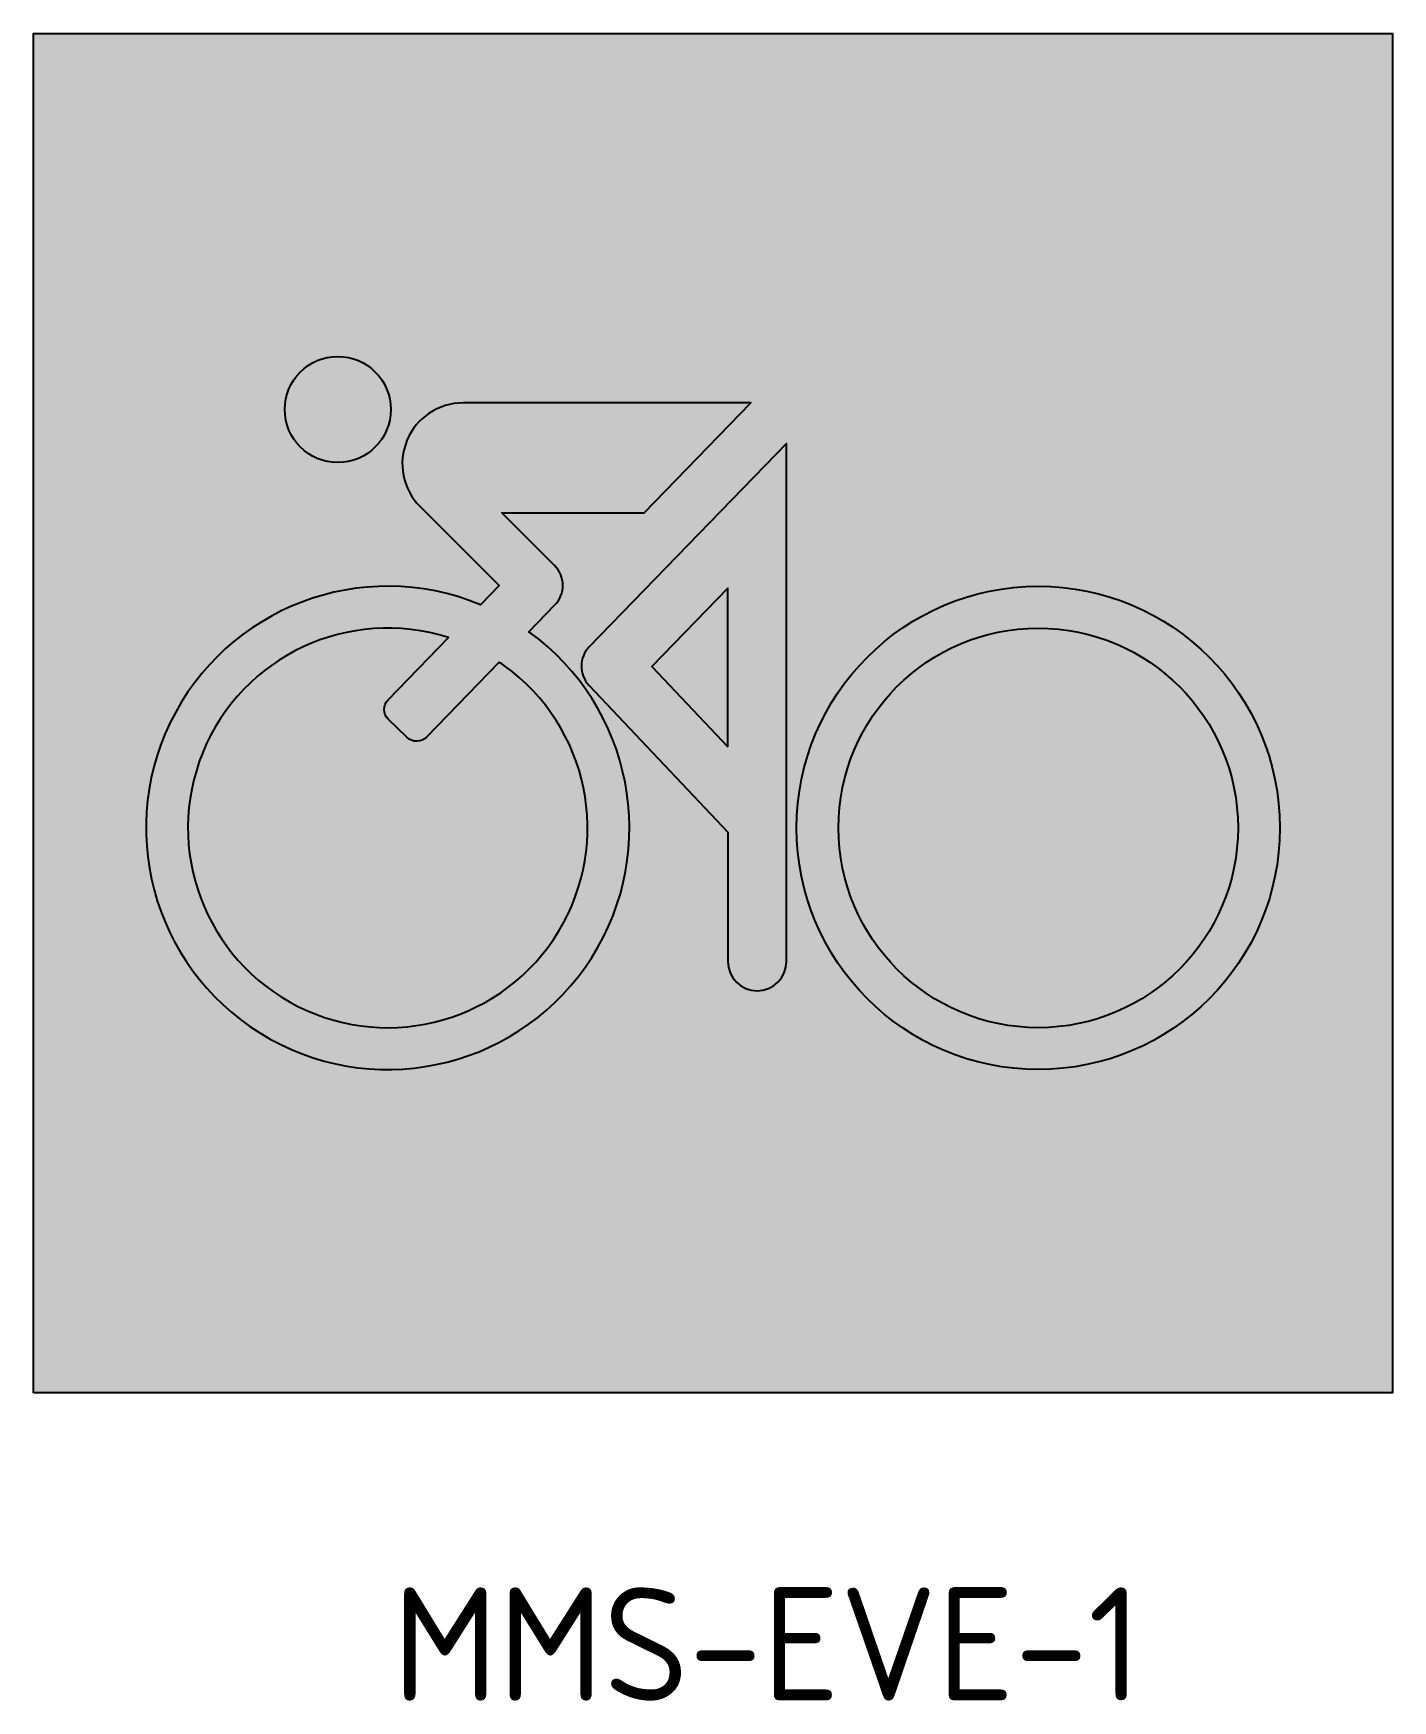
# Model space of a CAD drawing. Extents: x 151 to 359, y 73 to 238.
# Drawn here: x 151.2 to 211.2, y 164.1 to 237.7 of the extents above.
import ezdxf

# ---------------------------------------------------------------- set-up
doc = ezdxf.new("R2010")
doc.units = 0
doc.header["$LTSCALE"] = 0.3
doc.header["$MEASUREMENT"] = 0
doc.layers.add('L25', color=1, linetype='CONTINUOUS')
doc.layers.add('orange', color=30, linetype='CONTINUOUS')
doc.styles.add('iso', font='iso3098b.shx')

msp = doc.modelspace()

# ---------------------------------------------------------------- hatches: boundary and pattern name
at = {"layer": 'L25'}
h = msp.add_hatch(color=256, dxfattribs=at)
edge = h.paths.add_edge_path()
edge.add_line((181.8959869971937, 202.4288410826851), (181.8959869971937, 196.7226687062721))
edge.add_arc((183.1902265043517, 196.7226687062721), 1.294239507157926, 180, 360)
edge.add_line((184.4844660115096, 196.7226687062721), (184.4844660115096, 219.5765036693644))
edge.add_line((184.4844660115096, 219.5765036693644), (175.7832853734493, 210.6136756943912))
edge.add_arc((176.6676849090648, 209.7550939903693), 1.232609054436165, 135.8486291074506, 223.3844738772187)
edge.add_line((175.7718729263749, 208.9084264211621), (181.8959869971937, 202.4288410826851))
edge = h.paths.add_edge_path(flags=16)
edge.add_line((171.8100313717901, 209.9318010708718), (168.6022898674278, 206.6276017342871))
edge.add_arc((168.1600900996201, 207.0568925862981), 0.6163045272181115, 225.8486291074402, 315.84862910744215, ccw=False)
edge.add_line((167.730799247609, 206.6146928184904), (166.917138396721, 207.4046008766907))
edge.add_arc((167.3464292487319, 207.8468006444985), 0.6163045272180928, 135.8486291074533, 225.8486291074515, ccw=False)
edge.add_line((166.9042294809241, 208.2760914965094), (169.5653976295501, 211.0172818384597))
edge.add_arc((166.8874473842089, 202.6160808961349), 8.817686476045827, 72.31990147561974, 414.2799638714911)
edge.add_arc((166.887447384209, 202.6160808961349), 8.81768647604586, 54.27996387149182, 56.06427471159618)
h.paths.add_polyline_path([(181.8959869971937, 206.1972417942552), (181.8959869971937, 213.1940798618153), (178.5451952156754, 209.74252867963)], flags=16)
edge = h.paths.add_edge_path()
edge.add_arc((173.382273926729, 213.3208968935647), 1.232609054436045, 315.8486291074507, 405.010747557748)
edge.add_line((174.2536966399617, 214.1926465915514), (171.9281420137148, 216.5173289250874))
edge.add_line((171.9281420137148, 216.5173289250874), (178.2006507044154, 216.5173289250874))
edge.add_line((178.2006507044154, 216.5173289250874), (182.9175027520748, 221.3760182507231))
edge.add_line((182.9175027520748, 221.3760182507231), (170.2113204309406, 221.3760182507231))
edge.add_arc((170.2113204309406, 218.6950935573245), 2.680924693398595, 90.0000000000006, 225.0107475577473)
edge.add_line((168.3159760296595, 216.7990379642032), (171.7986408731748, 213.3176794340829))
edge.add_line((171.7986408731748, 213.3176794340829), (170.974373289646, 212.4686258557442))
edge.add_arc((166.8876105021683, 202.6160788611487), 10.66650422405703, 67.47169191384926, 414.2799638714927)
edge.add_line((173.1149840199884, 211.2759940703975), (174.2666734623445, 212.4623151895429))
edge = h.paths.add_edge_path()
edge.add_arc((164.6823780218739, 221.0835970596995), 2.3403548603996, 0, 360)
edge = h.paths.add_edge_path()
edge.add_arc((195.6006381671506, 202.6160788611485), 10.66650422405737, 0, 360)
edge = h.paths.add_edge_path(flags=16)
edge.add_arc((195.6007871156216, 202.6160808961349), 8.817686476045816, 0, 360)
at = {"layer": 'orange'}
h = msp.add_hatch(color=256, dxfattribs=at)
h.paths.add_polyline_path([(211.2441243346594, 237.6867632785951), (151.2441243346593, 237.6867632785951), (151.2441243346593, 177.686763278595), (211.2441243346593, 177.6867632785951)])
h.paths.add_polyline_path([(181.8959869971937, 196.7226687062721), (181.8959869971937, 202.4288410826851), (175.7718729263749, 208.9084264211621, -0.4016722918581122), (175.7832853734493, 210.6136756943912), (184.4844660115096, 219.5765036693644), (184.4844660115096, 196.7226687062721, -1)], flags=16)
h.paths.add_polyline_path([(170.974373289646, 212.4686258557442), (171.7986408731748, 213.3176794340829), (168.3159760296595, 216.7990379642032, -0.6682464720101928), (170.2113204309406, 221.3760182507231), (182.9175027520748, 221.376018250723), (178.2006507044154, 216.5173289250874), (171.9281420137148, 216.5173289250874), (174.2536966399617, 214.1926465915514, -0.4099368103423555), (174.2666734623445, 212.4623151895429), (173.1149840199884, 211.2759940703975, -17.35405377586912)], flags=16)
h.paths.add_polyline_path([(184.9341339430932, 202.6160788611485, -1), (206.267142391208, 202.6160788611485, -1)], flags=16)
h.paths.add_polyline_path([(169.5653976295501, 211.0172818384597), (166.9042294809241, 208.2760914965094, 0.4142135623730951), (166.917138396721, 207.4046008766907), (167.730799247609, 206.6146928184904, 0.4142135623730955), (168.6022898674278, 206.6276017342871), (171.8100313717901, 209.9318010708718, -0.007785682068485633), (172.035434587507, 209.7749790337341, -12.67795904259383)], flags=0)
h.paths.add_polyline_path([(186.7831006395758, 202.6160808961349, -1), (204.4184735916674, 202.6160808961349, -1)], flags=0)
h.paths.add_polyline_path([(181.8959869971938, 206.1972417942552), (178.5451952156754, 209.74252867963), (181.8959869971937, 213.1940798618153)], flags=16)
h.paths.add_polyline_path([(162.3420231614743, 221.0835970596995, -1), (167.0227328822735, 221.0835970596995, -1)], flags=16)

# ---------------------------------------------------------------- linework, layer by layer
at = {"layer": 'L25'}
for points in [[(151.2441243346594, 177.6867632785951), (151.2441243346594, 237.6867632785951), (211.2441243346594, 237.6867632785951), (211.2441243346594, 177.6867632785951)], [(181.8959869971937, 206.1972417942552), (181.8959869971937, 213.1940798618153), (178.5451952156754, 209.74252867963)]]:
    msp.add_lwpolyline(points, close=True, dxfattribs=at)
for points in [[(174.2666734623445, 212.4623151895429, 0.4099368103423554), (174.2536966399617, 214.1926465915514), (171.9281420137148, 216.5173289250874), (178.2006507044154, 216.5173289250874), (182.9175027520748, 221.3760182507231), (170.2113204309406, 221.3760182507231, 0.6682464720101924), (168.3159760296595, 216.7990379642032), (171.7986408731748, 213.3176794340829), (170.974373289646, 212.4686258557442, 17.35405377586913), (173.1149840199884, 211.2759940703975)], [(181.8959869971937, 202.4288410826851), (181.8959869971937, 196.7226687062721, 0.9999999999999999), (184.4844660115096, 196.7226687062721), (184.4844660115096, 219.5765036693644), (175.7832853734493, 210.6136756943912, 0.4016722918581123), (175.7718729263749, 208.9084264211621)], [(171.8100313717901, 209.9318010708718), (168.6022898674278, 206.6276017342871, -0.4142135623730954), (167.730799247609, 206.6146928184904), (166.917138396721, 207.4046008766907, -0.4142135623730951), (166.9042294809241, 208.2760914965094), (169.5653976295501, 211.0172818384597, 12.67795904259383), (172.035434587507, 209.7749790337341, 0.007785682068485633)]]:
    msp.add_lwpolyline(points, format="xyb", close=True, dxfattribs=at)
for centre, radius in [((164.6823780218739, 221.0835970596995), 2.3403548603996), ((195.6006381671506, 202.6160788611485), 10.66650422405737), ((195.6007871156216, 202.6160808961349), 8.817686476045816)]:
    msp.add_circle(centre, radius, dxfattribs=at)

# ---------------------------------------------------------------- texts
at = {"layer": 'orange', "insert": (167.0997855704412, 169.0937569910482), "char_height": 5, "width": 27.32947838997381, "attachment_point": 1, "style": 'iso'}
msp.add_mtext('{\\C3;MMS-EVE-1}', dxfattribs=at)

doc.saveas('drawing.dxf')
